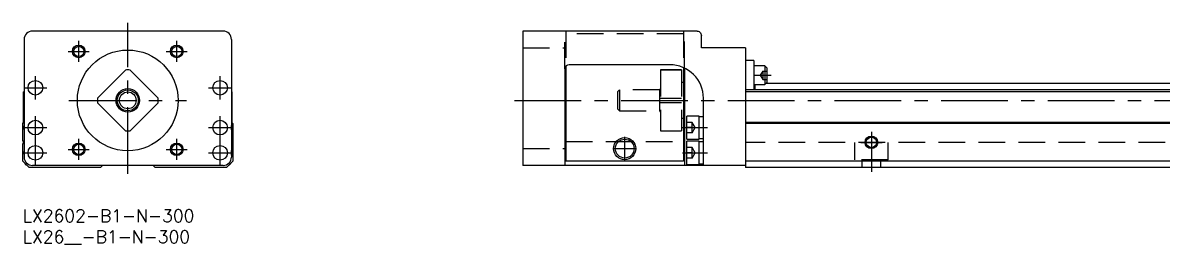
# Model space of a CAD drawing. Extents: x 0 to 574, y -8 to 396.
# Drawn here: x 0 to 271.4, y -8.3 to 44.5 of the extents above; entities that cross this region are included whole.
import ezdxf

# ---------------------------------------------------------------- set-up
doc = ezdxf.new("R2010")
doc.units = 0
doc.header["$LTSCALE"] = 0.5
doc.linetypes.add('CENTER', pattern=[50.8, 31.75, -6.35, 6.35, -6.35])
doc.linetypes.add('DASHED', pattern=[19.05, 12.7, -6.35])
for name, color, linetype in [('MSM_CENTER', 1, 'CENTER'), ('MSM_CONTINUOUS', 7, 'CONTINUOUS'), ('MSM_DASHED', 4, 'DASHED'), ('MSM_NARROW', 5, 'CONTINUOUS'), ('MSM_PART_NUMBER', 7, 'CONTINUOUS')]:
    doc.layers.add(name, color=color, linetype=linetype)
doc.styles.get("Standard").update_dxf_attribs({"font": 'txt.shx', "height": 1, "bigfont": 'bigfont.shx'})

# ---------------------------------------------------------------- blocks, each defined once
blk = doc.blocks.new('*U2')
at = {"layer": 'MSM_PART_NUMBER'}
blk.add_text('LX2602-B1-N-300', height=3, dxfattribs=at).set_placement((0, -3))
blk = doc.blocks.new('*U3')
at = {"layer": 'MSM_PART_NUMBER'}
blk.add_text('LX26__-B1-N-300', height=3, dxfattribs=at).set_placement((0, -8))

msp = doc.modelspace()

# ---------------------------------------------------------------- linework, layer by layer
at = {"layer": 'MSM_CENTER'}
for p, q in [((25, 8.5), (25, 44.5)), ((13.33, 35.17), (13.33, 40.17)), ((36.67, 35.17), (36.67, 40.17)), ((10.83, 37.67), (15.83, 37.67)), ((34.17, 37.67), (39.17, 37.67)), ((3, 26.25), (3, 31.75)), ((47, 26.25), (47, 31.75)), ((174.11, 32), (178.21, 32)), ((0.25, 29), (5.75, 29)), ((44.25, 29), (49.75, 29)), ((11, 26), (39, 26)), ((117.11, 26), (484.11, 26)), ((3, 10.75), (3, 22.25)), ((47, 10.75), (47, 22.25)), ((0.25, 19.5), (5.75, 19.5)), ((44.25, 19.5), (49.75, 19.5)), ((157.11, 19.5), (163.11, 19.5)), ((13.33, 11.83), (13.33, 16.83)), ((36.67, 11.83), (36.67, 16.83)), ((143.36, 11.72), (143.36, 17.28)), ((202.11, 18.5), (202.11, 9)), ((10.83, 14.33), (15.83, 14.33)), ((34.17, 14.33), (39.17, 14.33)), ((140.57, 14.5), (146.14, 14.5)), ((199.57, 16), (204.64, 16)), ((0.25, 13.5), (5.75, 13.5)), ((44.25, 13.5), (49.75, 13.5)), ((157.11, 13.5), (163.11, 13.5))]:
    msp.add_line(p, q, dxfattribs=at)
at = {"layer": 'MSM_CONTINUOUS'}
for p, q in [((47.7, 42.5), (2.3, 42.5)), ((119.11, 42.5), (119.11, 10.5)), ((160.61, 42.5), (119.11, 42.5)), ((160.61, 42.5), (160.61, 42.5)), ((160.61, 42.5), (160.82, 42.48)), ((160.82, 42.48), (161.06, 42.39)), ((161.06, 42.39), (161.28, 42.24)), ((161.28, 42.24), (161.41, 42.09)), ((161.41, 42.09), (161.52, 41.9)), ((161.52, 41.9), (161.58, 41.72)), ((161.58, 41.72), (161.61, 41.5)), ((161.61, 38.5), (161.61, 41.5)), ((0.3, 40.5), (0.3, 12.5)), ((49.7, 40.5), (49.7, 12.5)), ((172.11, 38.5), (161.61, 38.5)), ((172.11, 38.5), (172.11, 10)), ((174.11, 35.5), (172.11, 35.5)), ((174.11, 35.5), (174.11, 28.5)), ((24.45, 33.23), (17.77, 26.55)), ((32.23, 26.55), (25.55, 33.23)), ((129.11, 33.5), (129.11, 10.5)), ((129.36, 34.16), (129.36, 11.5)), ((154.11, 34.5), (130.11, 34.5)), ((157.36, 33.81), (157.36, 11.5)), ((157.61, 33.69), (157.61, 16.2)), ((176.71, 34.25), (174.11, 34.25)), ((177.21, 33.75), (176.71, 34.25)), ((176.71, 34.25), (176.71, 29.75)), ((177.21, 33.75), (177.21, 30.25)), ((157.61, 30.25), (157.36, 30.25)), ((176.71, 29.75), (177.21, 30.25)), ((284.11, 30), (176.96, 30)), ((0.2, 28), (0.3, 28.1)), ((0.2, 20.7), (0.2, 28)), ((49.7, 28.1), (49.8, 28)), ((49.8, 28), (49.8, 20.7)), ((472.11, 28.5), (172.11, 28.5)), ((472.11, 28), (172.11, 28)), ((174.11, 29.75), (176.71, 29.75)), ((174.31, 29.75), (174.31, 28.5)), ((17.77, 25.45), (24.45, 18.77)), ((25.55, 18.77), (32.23, 25.45)), ((162.11, 10.5), (162.11, 26.5)), ((157.36, 21.75), (157.61, 21.75)), ((158.11, 16.75), (158.11, 22.25)), ((161.11, 22.25), (158.11, 22.25)), ((161.11, 16.75), (161.11, 22.25)), ((162.11, 22.1), (161.11, 22.1)), ((0, 20.5), (0.2, 20.7)), ((0, 16.4), (0, 20.5)), ((49.8, 20.7), (50, 20.5)), ((50, 20.5), (50, 11.5)), ((472.11, 20.7), (172.11, 20.7)), ((472.11, 20.5), (172.11, 20.5)), ((158.11, 16.75), (161.11, 16.75)), ((161.11, 16.9), (162.11, 16.9)), ((0, 11.5), (0, 15.6)), ((129.11, 16.2), (129.36, 16.2)), ((157.36, 16.2), (157.61, 16.2)), ((158.11, 10.75), (158.11, 16.25)), ((161.11, 16.25), (158.11, 16.25)), ((161.11, 10.75), (161.11, 16.25)), ((162.11, 16.1), (161.11, 16.1)), ((1.5, 10), (0, 11.5)), ((50, 11.5), (48.5, 10)), ((157.36, 11.5), (129.36, 11.5)), ((161.11, 10.9), (162.11, 10.9)), ((472.11, 11.5), (172.11, 11.5)), ((18.5, 10), (1.5, 10)), ((47.7, 10.5), (2.3, 10.5)), ((19, 10.5), (18.5, 10)), ((31.52, 10), (31.02, 10.5)), ((48.5, 10), (31.52, 10)), ((172.11, 10.5), (119.11, 10.5)), ((158.11, 10.75), (161.11, 10.75)), ((472.11, 10), (172.11, 10))]:
    msp.add_line(p, q, dxfattribs=at)
for centre, radius in [((13.33, 37.67), 1.23), ((25, 26), 12), ((36.67, 37.67), 1.23), ((3, 29), 1.75), ((47, 29), 1.75), ((25, 26), 2.8), ((25, 26), 2.5), ((25, 26), 2), ((3, 19.5), 1.75), ((47, 19.5), 1.75), ((143.36, 14.5), 2.65), ((143.36, 14.5), 2.25), ((202.11, 16), 1.23), ((3, 13.5), 1.75), ((13.33, 14.33), 1.23), ((36.67, 14.33), 1.23), ((47, 13.5), 1.75)]:
    msp.add_circle(centre, radius, dxfattribs=at)
for centre, radius, start, end in [((2.3, 40.5), 2, 90, 180), ((47.7, 40.5), 2, 0, 90), ((25, 26), 7.25, 85.6572, 94.3428), ((130.11, 33.5), 1, 90, 180), ((154.11, 26.5), 8, 0, 90), ((25, 26), 7.25, 175.6572, 184.3428), ((25, 26), 7.25, 355.6572, 4.3428), ((3, 19.5), 2.75, 169.0575, 190.9425), ((47, 19.5), 2.75, 349.0575, 10.9425), ((-0.3, 16), 0.5, 306.8761, 53.1239), ((25, 26), 7.25, 265.6572, 274.3428), ((3, 13.5), 2.75, 169.0575, 190.9425), ((47, 13.5), 2.75, 349.0575, 10.9425), ((2.3, 12.5), 2, 180, 270), ((1.3, 11.5), 1, 201.8195, 248.1805), ((47.7, 12.5), 2, 270, 0), ((48.7, 11.5), 1, 291.8106, 338.1894)]:
    msp.add_arc(centre, radius, start, end, dxfattribs=at)
at = {"layer": 'MSM_DASHED'}
for p, q in [((129.11, 33.5), (129.11, 42.5)), ((129.36, 42.5), (129.36, 34.16)), ((157.36, 41.9), (129.36, 41.9)), ((157.36, 42.5), (157.36, 33.81)), ((157.61, 33.69), (157.61, 42.5)), ((119.11, 38.5), (129.11, 38.5)), ((151.91, 33.25), (151.91, 18.75)), ((156.91, 33.25), (151.91, 33.25)), ((156.91, 33.23), (151.91, 33.23)), ((156.91, 33.25), (156.91, 18.75)), ((176.21, 33), (175.63, 32)), ((176.21, 33), (177.21, 33)), ((176.21, 33), (176.21, 31)), ((157.36, 30.25), (156.91, 30.25)), ((175.63, 32), (176.21, 31)), ((176.21, 32), (177.21, 32)), ((176.21, 31), (177.21, 31)), ((142.11, 28.5), (141.61, 28)), ((141.61, 28), (141.61, 24)), ((142.11, 28.5), (142.11, 23.5)), ((151.61, 28.5), (142.11, 28.5)), ((151.91, 28.8), (151.61, 28.5)), ((151.61, 28.5), (151.61, 23.5)), ((151.91, 26.55), (156.91, 26.55)), ((156.91, 25.45), (151.91, 25.45)), ((141.61, 24), (142.11, 23.5)), ((142.11, 23.5), (151.61, 23.5)), ((151.61, 23.5), (151.91, 23.2)), ((156.91, 21.75), (157.36, 21.75)), ((159.41, 20.75), (158.11, 20.75)), ((159.41, 19.5), (158.11, 19.5)), ((159.41, 18.25), (159.41, 20.75)), ((160.13, 19.5), (159.41, 20.75)), ((159.41, 18.25), (160.13, 19.5)), ((151.91, 18.77), (156.91, 18.77)), ((151.91, 18.75), (156.91, 18.75)), ((159.41, 18.25), (158.11, 18.25)), ((119.11, 14.5), (129.11, 14.5)), ((129.36, 16.2), (157.36, 16.2)), ((157.61, 16.2), (157.61, 10.5)), ((159.41, 14.75), (158.11, 14.75)), ((159.41, 12.25), (159.41, 14.75)), ((160.13, 13.5), (159.41, 14.75)), ((472.11, 16), (172.11, 16)), ((198.11, 16), (198.11, 11.8)), ((206.11, 11.8), (206.11, 16)), ((159.41, 13.5), (158.11, 13.5)), ((159.41, 12.25), (158.11, 12.25)), ((159.41, 12.25), (160.13, 13.5)), ((206.11, 11.8), (198.11, 11.8)), ((199.86, 11.8), (199.86, 10)), ((204.36, 10), (204.36, 11.8))]:
    msp.add_line(p, q, dxfattribs=at)
at = {"layer": 'MSM_NARROW'}
for centre in [(13.33, 37.67), (36.67, 37.67), (202.11, 16), (13.33, 14.33), (36.67, 14.33)]:
    msp.add_circle(centre, 1.5, dxfattribs=at)

# ---------------------------------------------------------------- block references
at = {"layer": 'MSM_CONTINUOUS'}
for name in ['*U2', '*U3']:
    msp.add_blockref(name, (0, 0), dxfattribs=at)

doc.saveas('drawing.dxf')
